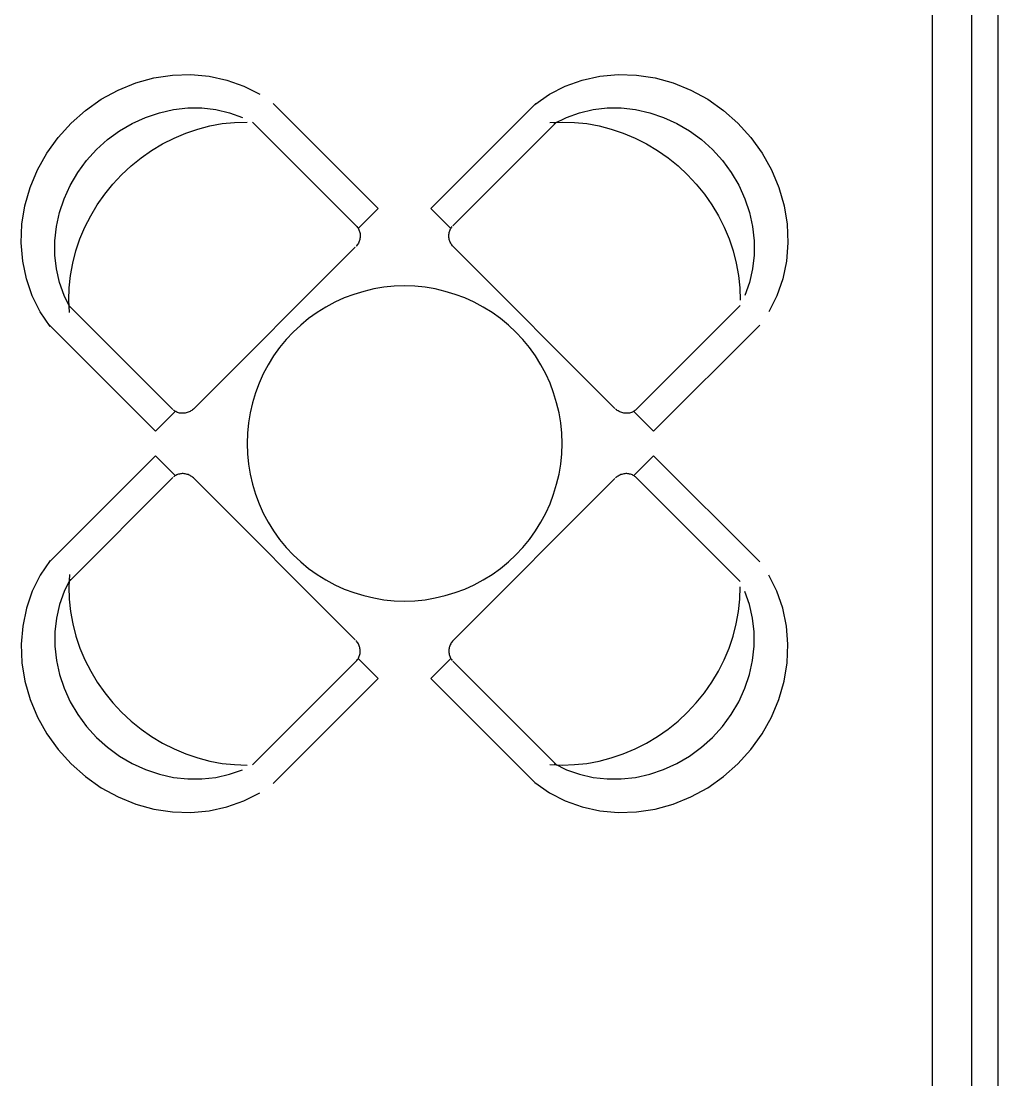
# Model space of a CAD drawing. Extents: x -81148 to 10972, y -53931 to 52487.
# Drawn here: x -43643 to -41783, y -5656 to -3640 of the extents above; entities that cross this region are included whole.
import ezdxf

# ---------------------------------------------------------------- set-up
doc = ezdxf.new("R2010")
doc.units = 0
doc.layers.get('0').update_dxf_attribs({"linetype": 'CONTINUOUS'})

msp = doc.modelspace()

# ---------------------------------------------------------------- linework, layer by layer
for p, q in [((-41907.9, 613.6), (-41907.9, -7551.4)), ((-41832.9, 613.6), (-41832.9, -7551.4)), ((-41782.9, 613.6), (-41782.9, -7551.4)), ((-43424.9, -3757.4), (-43390.2, -3747.9)), ((-43390.2, -3747.9), (-43355, -3742.5)), ((-43355, -3742.5), (-43319.7, -3741.4)), ((-43319.7, -3741.4), (-43285, -3744.5)), ((-43285, -3744.5), (-43251.2, -3752)), ((-42574.7, -3752), (-42540.9, -3744.5)), ((-42540.9, -3744.5), (-42506.2, -3741.3)), ((-42506.2, -3741.3), (-42470.9, -3742.5)), ((-42470.9, -3742.5), (-42435.7, -3747.8)), ((-42435.7, -3747.8), (-42401, -3757.4)), ((-43458.5, -3771.1), (-43424.9, -3757.4)), ((-43251.2, -3752), (-43219, -3763.6)), ((-43219, -3763.6), (-43188.8, -3779.1)), ((-42637.1, -3779.1), (-42606.9, -3763.6)), ((-42606.9, -3763.6), (-42574.7, -3752)), ((-42401, -3757.4), (-42367.4, -3771.1)), ((-43520.6, -3809.7), (-43490.5, -3788.6)), ((-43490.5, -3788.6), (-43458.5, -3771.1)), ((-42664.9, -3798.4), (-42637.1, -3779.1)), ((-42367.4, -3771.1), (-42335.3, -3788.6)), ((-42335.3, -3788.6), (-42305.3, -3809.7)), ((-43548.1, -3834.1), (-43520.6, -3809.7)), ((-43379.9, -3814.2), (-43353, -3808.2)), ((-43353, -3808.2), (-43325.9, -3805.2)), ((-43325.9, -3805.2), (-43298.9, -3805.2)), ((-43298.9, -3805.2), (-43272.3, -3808.2)), ((-43272.3, -3808.2), (-43246.4, -3814.2)), ((-42963.2, -3996.7), (-43163, -3796.8)), ((-42862.7, -3996.7), (-42662.9, -3796.8)), ((-42579.5, -3814.1), (-42553.6, -3808.2)), ((-42553.6, -3808.2), (-42527, -3805.2)), ((-42527, -3805.2), (-42500, -3805.2)), ((-42500, -3805.2), (-42472.9, -3808.2)), ((-42472.9, -3808.2), (-42446, -3814.2)), ((-42305.3, -3809.7), (-42277.8, -3834.1)), ((-43431.6, -3834.6), (-43406.2, -3823)), ((-43406.2, -3823), (-43379.9, -3814.2)), ((-43246.4, -3814.2), (-43221.6, -3823)), ((-42627.7, -3834.6), (-42604.3, -3823)), ((-42604.3, -3823), (-42579.5, -3814.1)), ((-42446, -3814.2), (-42419.7, -3823)), ((-42419.7, -3823), (-42394.2, -3834.6)), ((-43572.8, -3861.4), (-43548.1, -3834.1)), ((-43478.6, -3865.5), (-43455.9, -3848.8)), ((-43455.9, -3848.8), (-43431.6, -3834.6)), ((-43329.6, -3853), (-43306.8, -3845.3)), ((-43306.8, -3845.3), (-43283.5, -3839.3)), ((-43283.5, -3839.3), (-43260.1, -3835)), ((-43260.1, -3835), (-43236.5, -3832.6)), ((-43236.5, -3832.6), (-43212.9, -3831.9)), ((-43004.9, -4029.8), (-43202.6, -3832.1)), ((-42821, -4029.8), (-42623.3, -3832.1)), ((-42636.3, -3833), (-42612.9, -3831.9)), ((-42612.9, -3831.9), (-42589.4, -3832.5)), ((-42589.4, -3832.5), (-42565.8, -3835)), ((-42565.8, -3835), (-42542.4, -3839.3)), ((-42542.4, -3839.3), (-42519.1, -3845.3)), ((-42519.1, -3845.3), (-42496.3, -3853)), ((-42394.2, -3834.6), (-42370, -3848.8)), ((-42370, -3848.8), (-42347.3, -3865.5)), ((-42277.8, -3834.1), (-42253.1, -3861.4)), ((-43594.1, -3891.3), (-43572.8, -3861.4)), ((-43499.6, -3884.5), (-43478.6, -3865.5)), ((-43373.7, -3873.4), (-43352, -3862.4)), ((-43352, -3862.4), (-43329.6, -3853)), ((-42496.3, -3853), (-42473.9, -3862.4)), ((-42473.9, -3862.4), (-42452.2, -3873.4)), ((-42347.3, -3865.5), (-42326.3, -3884.5)), ((-42253.1, -3861.4), (-42231.7, -3891.3)), ((-43612, -3923.2), (-43594.1, -3891.3)), ((-43518.5, -3905.5), (-43499.6, -3884.5)), ((-43414.8, -3900.1), (-43394.7, -3886)), ((-43394.7, -3886), (-43373.7, -3873.4)), ((-42452.2, -3873.4), (-42431.2, -3886)), ((-42431.2, -3886), (-42411.1, -3900.1)), ((-42326.3, -3884.5), (-42307.3, -3905.5)), ((-42231.7, -3891.3), (-42213.9, -3923.2)), ((-43535.2, -3928.2), (-43518.5, -3905.5)), ((-43433.8, -3915.5), (-43414.8, -3900.1)), ((-42411.1, -3900.1), (-42392, -3915.5)), ((-42307.3, -3905.5), (-42290.6, -3928.2)), ((-43625.9, -3956.7), (-43612, -3923.2)), ((-43549.5, -3952.5), (-43535.2, -3928.2)), ((-43451.8, -3932.3), (-43433.8, -3915.5)), ((-42392, -3915.5), (-42374.1, -3932.3)), ((-42290.6, -3928.2), (-42276.4, -3952.4)), ((-42213.9, -3923.2), (-42199.9, -3956.7)), ((-43484, -3969.3), (-43468.6, -3950.3)), ((-43468.6, -3950.3), (-43451.8, -3932.3)), ((-42374.1, -3932.3), (-42357.3, -3950.2)), ((-42357.3, -3950.2), (-42341.9, -3969.3)), ((-43635.9, -3991.3), (-43625.9, -3956.7)), ((-43561.1, -3977.9), (-43549.5, -3952.5)), ((-43498.1, -3989.4), (-43484, -3969.3)), ((-42341.9, -3969.3), (-42327.8, -3989.4)), ((-42276.4, -3952.4), (-42264.8, -3977.9)), ((-42199.9, -3956.7), (-42190, -3991.3)), ((-43641.6, -4026.5), (-43635.9, -3991.3)), ((-43569.9, -4004.2), (-43561.1, -3977.9)), ((-43510.6, -4010.4), (-43498.1, -3989.4)), ((-42327.8, -3989.4), (-42315.2, -4010.4)), ((-42264.8, -3977.9), (-42256, -4004.2)), ((-42190, -3991.3), (-42184.3, -4026.5)), ((-43575.9, -4031.1), (-43569.9, -4004.2)), ((-43521.7, -4032.1), (-43510.6, -4010.4)), ((-43001, -4034.5), (-42963.2, -3996.7)), ((-42824.9, -4034.5), (-42862.7, -3996.7)), ((-42315.2, -4010.4), (-42304.2, -4032.1)), ((-42256, -4004.2), (-42250, -4031.1)), ((-43643.1, -4061.8), (-43641.6, -4026.5)), ((-43578.9, -4058.2), (-43575.9, -4031.1)), ((-43531.1, -4054.5), (-43521.7, -4032.1)), ((-43004.9, -4029.8), (-43003.7, -4031.1)), ((-43003.7, -4031.1), (-43002.5, -4032.5)), ((-42823.3, -4032.5), (-42822.2, -4031.1)), ((-42304.2, -4032.1), (-42294.8, -4054.5)), ((-42250, -4031.1), (-42247, -4058.2)), ((-42184.3, -4026.5), (-42182.8, -4061.8)), ((-43002.5, -4032.5), (-43001.5, -4034)), ((-43001.5, -4034), (-43000.6, -4035.6)), ((-43000.6, -4035.6), (-42999.8, -4037.2)), ((-42999.8, -4037.2), (-42999.1, -4038.9)), ((-42999.1, -4038.9), (-42998.5, -4040.6)), ((-42998.5, -4040.6), (-42998, -4042.4)), ((-42998, -4042.4), (-42997.7, -4044.2)), ((-42997.5, -4051.7), (-42997.8, -4053.5)), ((-42997.7, -4044.2), (-42997.4, -4046)), ((-42997.4, -4049.8), (-42997.5, -4051.7)), ((-42997.4, -4046), (-42997.3, -4047.9)), ((-42997.3, -4047.9), (-42997.4, -4049.8)), ((-42828.5, -4047.9), (-42828.4, -4046)), ((-42828.5, -4049.8), (-42828.5, -4047.9)), ((-42828.4, -4051.7), (-42828.5, -4049.8)), ((-42828.4, -4046), (-42828.2, -4044.2)), ((-42828.1, -4053.5), (-42828.4, -4051.7)), ((-42828.2, -4044.2), (-42827.9, -4042.4)), ((-42827.9, -4042.4), (-42827.4, -4040.6)), ((-42827.4, -4040.6), (-42826.8, -4038.9)), ((-42826.8, -4038.9), (-42826.1, -4037.2)), ((-42826.1, -4037.2), (-42825.3, -4035.6)), ((-42825.3, -4035.6), (-42824.4, -4034)), ((-42824.4, -4034), (-42823.3, -4032.5)), ((-43640.2, -4096.6), (-43643.1, -4061.8)), ((-43578.9, -4085.2), (-43578.9, -4058.2)), ((-43538.8, -4077.3), (-43531.1, -4054.5)), ((-43313.6, -4377.4), (-43006.7, -4070.5)), ((-43004.1, -4067.5), (-43005.3, -4069)), ((-43002.9, -4066), (-43004.1, -4067.5)), ((-43001.8, -4064.3), (-43002.9, -4066)), ((-43000.9, -4062.6), (-43001.8, -4064.3)), ((-43000, -4060.9), (-43000.9, -4062.6)), ((-42999.3, -4059.1), (-43000, -4060.9)), ((-42998.7, -4057.3), (-42999.3, -4059.1)), ((-42998.2, -4055.4), (-42998.7, -4057.3)), ((-42997.8, -4053.5), (-42998.2, -4055.4)), ((-42827.7, -4055.4), (-42828.1, -4053.5)), ((-42827.2, -4057.3), (-42827.7, -4055.4)), ((-42826.6, -4059.1), (-42827.2, -4057.3)), ((-42825.8, -4060.9), (-42826.6, -4059.1)), ((-42825, -4062.6), (-42825.8, -4060.9)), ((-42824, -4064.3), (-42825, -4062.6)), ((-42823, -4066), (-42824, -4064.3)), ((-42821.8, -4067.5), (-42823, -4066)), ((-42820.6, -4069), (-42821.8, -4067.5)), ((-42819.2, -4070.5), (-42820.6, -4069)), ((-42512.3, -4377.4), (-42819.2, -4070.5)), ((-42294.8, -4054.5), (-42287.1, -4077.3)), ((-42247, -4058.2), (-42247, -4085.2)), ((-42182.8, -4061.8), (-42185.6, -4096.6)), ((-43575.9, -4111.8), (-43578.9, -4085.2)), ((-43544.8, -4100.6), (-43538.8, -4077.3)), ((-42287.1, -4077.3), (-42281.1, -4100.6)), ((-42247, -4085.2), (-42250, -4111.8)), ((-43633.1, -4130.4), (-43640.2, -4096.6)), ((-43569.9, -4137.7), (-43575.9, -4111.8)), ((-43549.1, -4124), (-43544.8, -4100.6)), ((-42281.1, -4100.6), (-42276.8, -4124)), ((-42250, -4111.8), (-42255.9, -4137.7)), ((-42185.6, -4096.6), (-42192.7, -4130.4)), ((-43621.9, -4162.8), (-43633.1, -4130.4)), ((-43551.5, -4147.6), (-43549.1, -4124)), ((-42276.8, -4124), (-42274.3, -4147.6)), ((-42192.7, -4130.4), (-42204, -4162.8)), ((-43561.1, -4162.5), (-43569.9, -4137.7)), ((-43552.2, -4171.2), (-43551.5, -4147.6)), ((-42971.5, -4149.9), (-42990.6, -4154.4)), ((-42952.1, -4146.7), (-42971.5, -4149.9)), ((-42932.6, -4144.8), (-42952.1, -4146.7)), ((-42912.9, -4144.2), (-42932.6, -4144.8)), ((-42893.3, -4144.8), (-42912.9, -4144.2)), ((-42873.8, -4146.7), (-42893.3, -4144.8)), ((-42854.4, -4149.9), (-42873.8, -4146.7)), ((-42835.3, -4154.4), (-42854.4, -4149.9)), ((-42274.3, -4147.6), (-42273.6, -4171.1)), ((-42255.9, -4137.7), (-42264.8, -4162.5)), ((-43606.7, -4193.2), (-43621.9, -4162.8)), ((-43549.5, -4185.9), (-43561.1, -4162.5)), ((-43551.1, -4194.5), (-43552.2, -4171.2)), ((-43027.7, -4167), (-43045.6, -4175.1)), ((-43009.4, -4160.1), (-43027.7, -4167)), ((-42990.6, -4154.4), (-43009.4, -4160.1)), ((-42816.5, -4160.1), (-42835.3, -4154.4)), ((-42798.1, -4167), (-42816.5, -4160.1)), ((-42780.2, -4175.1), (-42798.1, -4167)), ((-42204, -4162.8), (-42219.2, -4193.2)), ((-43587.7, -4221.2), (-43606.7, -4193.2)), ((-43354.3, -4379.2), (-43552, -4181.5)), ((-43062.9, -4184.4), (-43079.6, -4194.7)), ((-43045.6, -4175.1), (-43062.9, -4184.4)), ((-42762.9, -4184.4), (-42780.2, -4175.1)), ((-42746.3, -4194.7), (-42762.9, -4184.4)), ((-42471.6, -4379.2), (-42273.9, -4181.5)), ((-43095.6, -4206.2), (-43110.7, -4218.6)), ((-43079.6, -4194.7), (-43095.6, -4206.2)), ((-42730.3, -4206.2), (-42746.3, -4194.7)), ((-42715.1, -4218.6), (-42730.3, -4206.2)), ((-43387.4, -4420.9), (-43589.4, -4218.9)), ((-43125.1, -4232), (-43138.5, -4246.4)), ((-43110.7, -4218.6), (-43125.1, -4232)), ((-42700.8, -4232), (-42715.1, -4218.6)), ((-42687.4, -4246.4), (-42700.8, -4232)), ((-42438.5, -4420.9), (-42236.5, -4218.9)), ((-43138.5, -4246.4), (-43150.9, -4261.5)), ((-42674.9, -4261.5), (-42687.4, -4246.4)), ((-43150.9, -4261.5), (-43162.4, -4277.5)), ((-42663.5, -4277.5), (-42674.9, -4261.5)), ((-43172.7, -4294.2), (-43182, -4311.5)), ((-43162.4, -4277.5), (-43172.7, -4294.2)), ((-42653.1, -4294.2), (-42663.5, -4277.5)), ((-42643.9, -4311.5), (-42653.1, -4294.2)), ((-43182, -4311.5), (-43190.1, -4329.4)), ((-42635.8, -4329.4), (-42643.9, -4311.5)), ((-43190.1, -4329.4), (-43197, -4347.7)), ((-42628.9, -4347.7), (-42635.8, -4329.4)), ((-43197, -4347.7), (-43202.7, -4366.5)), ((-42623.2, -4366.5), (-42628.9, -4347.7)), ((-43202.7, -4366.5), (-43207.2, -4385.6)), ((-42618.7, -4385.6), (-42623.2, -4366.5)), ((-43387.4, -4420.9), (-43350, -4383.5)), ((-43351.6, -4381.5), (-43353, -4380.4)), ((-43350.1, -4382.6), (-43351.6, -4381.5)), ((-43348.5, -4383.5), (-43350.1, -4382.6)), ((-43346.9, -4384.3), (-43348.5, -4383.5)), ((-43345.2, -4385), (-43346.9, -4384.3)), ((-43343.5, -4385.6), (-43345.2, -4385)), ((-43341.7, -4386.1), (-43343.5, -4385.6)), ((-43339.9, -4386.4), (-43341.7, -4386.1)), ((-43338.1, -4386.6), (-43339.9, -4386.4)), ((-43336.2, -4386.7), (-43338.1, -4386.6)), ((-43334.3, -4386.7), (-43336.2, -4386.7)), ((-43332.4, -4386.6), (-43334.3, -4386.7)), ((-43330.5, -4386.3), (-43332.4, -4386.6)), ((-43328.7, -4385.9), (-43330.5, -4386.3)), ((-43326.8, -4385.4), (-43328.7, -4385.9)), ((-43325, -4384.8), (-43326.8, -4385.4)), ((-43323.2, -4384.1), (-43325, -4384.8)), ((-43321.5, -4383.2), (-43323.2, -4384.1)), ((-43319.8, -4382.2), (-43321.5, -4383.2)), ((-43318.1, -4381.2), (-43319.8, -4382.2)), ((-43316.6, -4380), (-43318.1, -4381.2)), ((-43315, -4378.8), (-43316.6, -4380)), ((-43313.6, -4377.4), (-43315, -4378.8)), ((-43207.2, -4385.6), (-43210.4, -4405)), ((-42615.5, -4405), (-42618.7, -4385.6)), ((-42509.3, -4380), (-42510.8, -4378.8)), ((-42507.7, -4381.2), (-42509.3, -4380)), ((-42506.1, -4382.2), (-42507.7, -4381.2)), ((-42504.4, -4383.2), (-42506.1, -4382.2)), ((-42502.7, -4384), (-42504.4, -4383.2)), ((-42500.9, -4384.8), (-42502.7, -4384)), ((-42499, -4385.4), (-42500.9, -4384.8)), ((-42497.2, -4385.9), (-42499, -4385.4)), ((-42495.3, -4386.3), (-42497.2, -4385.9)), ((-42493.4, -4386.6), (-42495.3, -4386.3)), ((-42491.6, -4386.7), (-42493.4, -4386.6)), ((-42489.7, -4386.7), (-42491.6, -4386.7)), ((-42487.8, -4386.6), (-42489.7, -4386.7)), ((-42486, -4386.4), (-42487.8, -4386.6)), ((-42484.2, -4386.1), (-42486, -4386.4)), ((-42482.4, -4385.6), (-42484.2, -4386.1)), ((-42480.6, -4385), (-42482.4, -4385.6)), ((-42479, -4384.3), (-42480.6, -4385)), ((-42477.3, -4383.5), (-42479, -4384.3)), ((-42475.8, -4382.6), (-42477.3, -4383.5)), ((-42438.5, -4420.9), (-42475.9, -4383.5)), ((-42474.3, -4381.5), (-42475.8, -4382.6)), ((-42472.9, -4380.4), (-42474.3, -4381.5)), ((-42471.6, -4379.2), (-42472.9, -4380.4)), ((-43210.4, -4405), (-43212.3, -4424.5)), ((-42613.6, -4424.5), (-42615.5, -4405)), ((-43212.3, -4424.5), (-43212.9, -4444.2)), ((-42612.9, -4444.2), (-42613.6, -4424.5)), ((-43212.9, -4444.2), (-43212.3, -4463.8)), ((-42613.6, -4463.8), (-42612.9, -4444.2)), ((-43387.4, -4467.4), (-43589.4, -4669.4)), ((-43387.4, -4467.4), (-43350, -4504.9)), ((-43212.3, -4463.8), (-43210.4, -4483.3)), ((-42615.5, -4483.3), (-42613.6, -4463.8)), ((-42438.5, -4467.4), (-42475.9, -4504.8)), ((-42438.5, -4467.4), (-42236.5, -4669.4)), ((-43210.4, -4483.3), (-43207.2, -4502.7)), ((-42618.7, -4502.7), (-42615.5, -4483.3)), ((-43354.3, -4509.2), (-43551.9, -4706.8)), ((-43351.6, -4506.8), (-43353, -4507.9)), ((-43350.1, -4505.8), (-43351.6, -4506.8)), ((-43348.5, -4504.8), (-43350.1, -4505.8)), ((-43346.9, -4504), (-43348.5, -4504.8)), ((-43345.2, -4503.3), (-43346.9, -4504)), ((-43343.5, -4502.7), (-43345.2, -4503.3)), ((-43341.7, -4502.3), (-43343.5, -4502.7)), ((-43339.9, -4501.9), (-43341.7, -4502.3)), ((-43338.1, -4501.7), (-43339.9, -4501.9)), ((-43336.2, -4501.6), (-43338.1, -4501.7)), ((-43334.3, -4501.6), (-43336.2, -4501.6)), ((-43332.4, -4501.8), (-43334.3, -4501.6)), ((-43330.5, -4502), (-43332.4, -4501.8)), ((-43328.7, -4502.4), (-43330.5, -4502)), ((-43326.8, -4502.9), (-43328.7, -4502.4)), ((-43325, -4503.5), (-43326.8, -4502.9)), ((-43323.2, -4504.3), (-43325, -4503.5)), ((-43321.5, -4505.1), (-43323.2, -4504.3)), ((-43319.8, -4506.1), (-43321.5, -4505.1)), ((-43318.1, -4507.2), (-43319.8, -4506.1)), ((-43316.5, -4508.3), (-43318.1, -4507.2)), ((-43315, -4509.6), (-43316.5, -4508.3)), ((-43313.6, -4510.9), (-43315, -4509.6)), ((-43313.6, -4510.9), (-43006.7, -4817.9)), ((-43207.2, -4502.7), (-43202.7, -4521.8)), ((-42512.3, -4510.9), (-42819.2, -4817.9)), ((-42623.2, -4521.8), (-42618.7, -4502.7)), ((-42509.3, -4508.3), (-42510.8, -4509.6)), ((-42507.7, -4507.1), (-42509.3, -4508.3)), ((-42506.1, -4506.1), (-42507.7, -4507.1)), ((-42504.4, -4505.1), (-42506.1, -4506.1)), ((-42502.7, -4504.3), (-42504.4, -4505.1)), ((-42500.9, -4503.5), (-42502.7, -4504.3)), ((-42499, -4502.9), (-42500.9, -4503.5)), ((-42497.2, -4502.4), (-42499, -4502.9)), ((-42495.3, -4502), (-42497.2, -4502.4)), ((-42493.4, -4501.8), (-42495.3, -4502)), ((-42491.6, -4501.6), (-42493.4, -4501.8)), ((-42489.7, -4501.6), (-42491.6, -4501.6)), ((-42487.8, -4501.7), (-42489.7, -4501.6)), ((-42486, -4501.9), (-42487.8, -4501.7)), ((-42484.2, -4502.3), (-42486, -4501.9)), ((-42482.4, -4502.7), (-42484.2, -4502.3)), ((-42480.6, -4503.3), (-42482.4, -4502.7)), ((-42479, -4504), (-42480.6, -4503.3)), ((-42477.3, -4504.8), (-42479, -4504)), ((-42475.8, -4505.8), (-42477.3, -4504.8)), ((-42474.3, -4506.8), (-42475.8, -4505.8)), ((-42472.9, -4507.9), (-42474.3, -4506.8)), ((-42471.6, -4509.1), (-42472.9, -4507.9)), ((-42471.6, -4509.1), (-42273.9, -4706.8)), ((-43202.7, -4521.8), (-43197, -4540.6)), ((-42628.9, -4540.6), (-42623.2, -4521.8)), ((-43197, -4540.6), (-43190.1, -4559)), ((-42635.8, -4559), (-42628.9, -4540.6)), ((-43190.1, -4559), (-43182, -4576.9)), ((-42643.9, -4576.9), (-42635.8, -4559)), ((-43182, -4576.9), (-43172.7, -4594.2)), ((-43172.7, -4594.2), (-43162.4, -4610.8)), ((-42663.5, -4610.8), (-42653.1, -4594.2)), ((-42653.1, -4594.2), (-42643.9, -4576.9)), ((-43162.4, -4610.8), (-43150.9, -4626.8)), ((-42674.9, -4626.8), (-42663.5, -4610.8)), ((-43150.9, -4626.8), (-43138.5, -4642)), ((-42687.4, -4642), (-42674.9, -4626.8)), ((-43138.5, -4642), (-43125.1, -4656.3)), ((-43125.1, -4656.3), (-43110.7, -4669.7)), ((-42715.1, -4669.7), (-42700.8, -4656.3)), ((-42700.8, -4656.3), (-42687.4, -4642)), ((-43587.7, -4667.2), (-43606.7, -4695.2)), ((-43110.7, -4669.7), (-43095.6, -4682.2)), ((-42730.3, -4682.2), (-42715.1, -4669.7)), ((-43606.7, -4695.2), (-43621.9, -4725.6)), ((-43551.1, -4693.8), (-43552.2, -4717.2)), ((-43095.6, -4682.2), (-43079.6, -4693.6)), ((-43079.6, -4693.6), (-43062.9, -4704)), ((-42762.9, -4704), (-42746.3, -4693.6)), ((-42746.3, -4693.6), (-42730.3, -4682.2)), ((-42204, -4725.6), (-42219.2, -4695.2)), ((-43549.5, -4702.4), (-43561.1, -4725.9)), ((-43552.2, -4717.2), (-43551.5, -4740.7)), ((-43062.9, -4704), (-43045.6, -4713.2)), ((-43045.6, -4713.2), (-43027.7, -4721.3)), ((-42798.1, -4721.3), (-42780.2, -4713.2)), ((-42780.2, -4713.2), (-42762.9, -4704)), ((-42274.3, -4740.7), (-42273.6, -4717.2)), ((-43621.9, -4725.6), (-43633.1, -4757.9)), ((-43561.1, -4725.9), (-43569.9, -4750.7)), ((-43027.7, -4721.3), (-43009.4, -4728.2)), ((-43009.4, -4728.2), (-42990.6, -4733.9)), ((-42990.6, -4733.9), (-42971.5, -4738.4)), ((-42854.4, -4738.4), (-42835.3, -4733.9)), ((-42835.3, -4733.9), (-42816.5, -4728.2)), ((-42816.5, -4728.2), (-42798.1, -4721.3)), ((-42255.9, -4750.6), (-42264.8, -4725.9)), ((-42192.7, -4757.9), (-42204, -4725.6)), ((-43633.1, -4757.9), (-43640.2, -4791.8)), ((-43569.9, -4750.7), (-43575.9, -4776.5)), ((-43551.5, -4740.7), (-43549, -4764.3)), ((-42971.5, -4738.4), (-42952.1, -4741.6)), ((-42952.1, -4741.6), (-42932.6, -4743.5)), ((-42932.6, -4743.5), (-42912.9, -4744.2)), ((-42912.9, -4744.2), (-42893.3, -4743.5)), ((-42893.3, -4743.5), (-42873.8, -4741.6)), ((-42873.8, -4741.6), (-42854.4, -4738.4)), ((-42276.8, -4764.3), (-42274.3, -4740.7)), ((-42250, -4776.5), (-42255.9, -4750.6)), ((-42185.6, -4791.8), (-42192.7, -4757.9)), ((-43575.9, -4776.5), (-43578.9, -4803.1)), ((-43549, -4764.3), (-43544.8, -4787.8)), ((-42281.1, -4787.8), (-42276.8, -4764.3)), ((-42247, -4803.1), (-42250, -4776.5)), ((-43640.2, -4791.8), (-43643.1, -4826.6)), ((-43544.8, -4787.8), (-43538.8, -4811)), ((-42287.1, -4811), (-42281.1, -4787.8)), ((-42182.8, -4826.6), (-42185.6, -4791.8)), ((-43578.9, -4803.1), (-43578.9, -4830.1)), ((-43538.8, -4811), (-43531.1, -4833.9)), ((-42819.2, -4817.9), (-42820.5, -4819.3)), ((-42294.8, -4833.9), (-42287.1, -4811)), ((-42247, -4830.1), (-42247, -4803.1)), ((-43643.1, -4826.6), (-43641.6, -4861.8)), ((-43578.9, -4830.1), (-43575.9, -4857.2)), ((-43531.1, -4833.9), (-43521.7, -4856.2)), ((-43004.1, -4820.8), (-43005.3, -4819.3)), ((-43002.9, -4822.4), (-43004.1, -4820.8)), ((-43001.8, -4824), (-43002.9, -4822.4)), ((-43000.9, -4825.7), (-43001.8, -4824)), ((-43000, -4827.5), (-43000.9, -4825.7)), ((-42999.3, -4829.3), (-43000, -4827.5)), ((-42998.7, -4831.1), (-42999.3, -4829.3)), ((-42998.2, -4832.9), (-42998.7, -4831.1)), ((-42997.8, -4834.8), (-42998.2, -4832.9)), ((-42997.5, -4836.7), (-42997.8, -4834.8)), ((-42997.4, -4838.6), (-42997.5, -4836.7)), ((-42997.3, -4840.4), (-42997.4, -4838.6)), ((-42828.4, -4836.7), (-42828.5, -4838.6)), ((-42828.5, -4838.6), (-42828.5, -4840.4)), ((-42828.1, -4834.8), (-42828.4, -4836.7)), ((-42827.7, -4832.9), (-42828.1, -4834.8)), ((-42827.2, -4831.1), (-42827.7, -4832.9)), ((-42826.6, -4829.3), (-42827.2, -4831.1)), ((-42825.8, -4827.5), (-42826.6, -4829.3)), ((-42825, -4825.7), (-42825.8, -4827.5)), ((-42824, -4824), (-42825, -4825.7)), ((-42823, -4822.4), (-42824, -4824)), ((-42821.8, -4820.8), (-42823, -4822.4)), ((-42820.5, -4819.3), (-42821.8, -4820.8)), ((-42304.2, -4856.2), (-42294.8, -4833.9)), ((-42250, -4857.2), (-42247, -4830.1)), ((-42184.2, -4861.8), (-42182.8, -4826.6)), ((-43575.9, -4857.2), (-43569.9, -4884.1)), ((-43521.7, -4856.2), (-43510.6, -4878)), ((-43004.9, -4858.5), (-43202.6, -5056.2)), ((-43004.9, -4858.5), (-43003.7, -4857.2)), ((-43003.7, -4857.2), (-43002.5, -4855.8)), ((-43002.5, -4855.8), (-43001.5, -4854.3)), ((-43001.5, -4854.3), (-43000.6, -4852.8)), ((-43001, -4853.9), (-42963.2, -4891.7)), ((-43000.6, -4852.8), (-42999.8, -4851.1)), ((-42999.8, -4851.1), (-42999.1, -4849.5)), ((-42999.1, -4849.5), (-42998.5, -4847.7)), ((-42998.5, -4847.7), (-42998, -4846)), ((-42998, -4846), (-42997.7, -4844.1)), ((-42997.7, -4844.1), (-42997.4, -4842.3)), ((-42997.4, -4842.3), (-42997.3, -4840.4)), ((-42824.9, -4853.9), (-42862.7, -4891.7)), ((-42828.5, -4840.4), (-42828.4, -4842.3)), ((-42828.4, -4842.3), (-42828.2, -4844.1)), ((-42828.2, -4844.1), (-42827.8, -4846)), ((-42827.8, -4846), (-42827.4, -4847.7)), ((-42827.4, -4847.7), (-42826.8, -4849.5)), ((-42826.8, -4849.5), (-42826.1, -4851.1)), ((-42826.1, -4851.1), (-42825.3, -4852.8)), ((-42825.3, -4852.8), (-42824.3, -4854.3)), ((-42824.3, -4854.3), (-42823.3, -4855.8)), ((-42823.3, -4855.8), (-42822.2, -4857.2)), ((-42821, -4858.5), (-42623.3, -5056.2)), ((-42315.2, -4877.9), (-42304.2, -4856.2)), ((-42255.9, -4884.1), (-42250, -4857.2)), ((-43641.6, -4861.8), (-43635.9, -4897)), ((-43510.6, -4878), (-43498.1, -4898.9)), ((-42327.8, -4898.9), (-42315.2, -4877.9)), ((-42190, -4897), (-42184.2, -4861.8)), ((-43635.9, -4897), (-43625.9, -4931.7)), ((-43569.9, -4884.1), (-43561.1, -4910.4)), ((-43498.1, -4898.9), (-43484, -4919)), ((-42963.2, -4891.7), (-43163, -5091.5)), ((-42862.7, -4891.7), (-42662.8, -5091.5)), ((-42341.8, -4919), (-42327.8, -4898.9)), ((-42264.8, -4910.4), (-42255.9, -4884.1)), ((-42199.9, -4931.6), (-42190, -4897)), ((-43561.1, -4910.4), (-43549.5, -4935.9)), ((-43484, -4919), (-43468.6, -4938.1)), ((-42357.3, -4938.1), (-42341.8, -4919)), ((-42276.4, -4935.9), (-42264.8, -4910.4)), ((-43625.9, -4931.7), (-43612, -4965.2)), ((-43549.5, -4935.9), (-43535.2, -4960.1)), ((-43468.6, -4938.1), (-43451.8, -4956.1)), ((-42374.1, -4956.1), (-42357.3, -4938.1)), ((-42290.6, -4960.1), (-42276.4, -4935.9)), ((-42213.9, -4965.2), (-42199.9, -4931.6)), ((-43451.8, -4956.1), (-43433.8, -4972.8)), ((-42392, -4972.8), (-42374.1, -4956.1)), ((-43612, -4965.2), (-43594.1, -4997.1)), ((-43535.2, -4960.1), (-43518.5, -4982.9)), ((-43433.8, -4972.8), (-43414.7, -4988.3)), ((-42411.1, -4988.3), (-42392, -4972.8)), ((-42307.3, -4982.9), (-42290.6, -4960.1)), ((-42231.7, -4997.1), (-42213.9, -4965.2)), ((-43594.1, -4997.1), (-43572.7, -5026.9)), ((-43518.5, -4982.9), (-43499.6, -5003.8)), ((-43414.7, -4988.3), (-43394.7, -5002.3)), ((-42431.2, -5002.3), (-42411.1, -4988.3)), ((-42326.3, -5003.8), (-42307.3, -4982.9)), ((-42253.1, -5026.9), (-42231.7, -4997.1)), ((-43499.6, -5003.8), (-43478.6, -5022.8)), ((-43394.7, -5002.3), (-43373.7, -5014.9)), ((-43373.7, -5014.9), (-43352, -5025.9)), ((-42473.9, -5025.9), (-42452.2, -5014.9)), ((-42452.2, -5014.9), (-42431.2, -5002.3)), ((-42347.3, -5022.8), (-42326.3, -5003.8)), ((-43572.7, -5026.9), (-43548.1, -5054.2)), ((-43478.6, -5022.8), (-43455.9, -5039.5)), ((-43455.9, -5039.5), (-43431.6, -5053.7)), ((-43352, -5025.9), (-43329.6, -5035.3)), ((-43329.6, -5035.3), (-43306.7, -5043)), ((-42519.1, -5043), (-42496.2, -5035.3)), ((-42496.2, -5035.3), (-42473.9, -5025.9)), ((-42394.2, -5053.7), (-42370, -5039.5)), ((-42370, -5039.5), (-42347.3, -5022.8)), ((-42277.8, -5054.2), (-42253.1, -5026.9)), ((-43548.1, -5054.2), (-43520.5, -5078.6)), ((-43431.6, -5053.7), (-43406.2, -5065.3)), ((-43306.7, -5043), (-43283.5, -5049)), ((-43283.5, -5049), (-43260, -5053.3)), ((-43260, -5053.3), (-43236.5, -5055.8)), ((-43236.5, -5055.8), (-43212.9, -5056.5)), ((-42636.3, -5055.4), (-42612.9, -5056.5)), ((-42627.7, -5053.8), (-42604.2, -5065.4)), ((-42612.9, -5056.5), (-42589.4, -5055.8)), ((-42589.4, -5055.8), (-42565.8, -5053.3)), ((-42565.8, -5053.3), (-42542.3, -5049)), ((-42542.3, -5049), (-42519.1, -5043)), ((-42419.7, -5065.3), (-42394.2, -5053.7)), ((-42305.3, -5078.6), (-42277.8, -5054.2)), ((-43520.5, -5078.6), (-43490.5, -5099.7)), ((-43406.2, -5065.3), (-43379.9, -5074.2)), ((-43379.9, -5074.2), (-43353, -5080.1)), ((-43353, -5080.1), (-43325.9, -5083.1)), ((-43298.8, -5083.1), (-43272.2, -5080.1)), ((-43272.2, -5080.1), (-43246.4, -5074.2)), ((-43246.4, -5074.2), (-43221.6, -5065.4)), ((-42604.2, -5065.4), (-42579.5, -5074.2)), ((-42579.5, -5074.2), (-42553.6, -5080.1)), ((-42553.6, -5080.1), (-42527, -5083.1)), ((-42500, -5083.1), (-42472.9, -5080.1)), ((-42472.9, -5080.1), (-42446, -5074.2)), ((-42446, -5074.2), (-42419.7, -5065.3)), ((-42335.3, -5099.7), (-42305.3, -5078.6)), ((-43490.5, -5099.7), (-43458.5, -5117.2)), ((-43325.9, -5083.1), (-43298.8, -5083.1)), ((-42664.9, -5089.9), (-42637.1, -5109.2)), ((-42527, -5083.1), (-42500, -5083.1)), ((-42367.4, -5117.2), (-42335.3, -5099.7)), ((-43458.5, -5117.2), (-43424.8, -5130.9)), ((-43219, -5124.8), (-43188.8, -5109.2)), ((-42637.1, -5109.2), (-42606.9, -5124.8)), ((-42401, -5130.9), (-42367.4, -5117.2)), ((-43424.8, -5130.9), (-43390.2, -5140.5)), ((-43390.2, -5140.5), (-43354.9, -5145.9)), ((-43284.9, -5143.8), (-43251.2, -5136.4)), ((-43251.2, -5136.4), (-43219, -5124.8)), ((-42606.9, -5124.8), (-42574.6, -5136.3)), ((-42574.6, -5136.3), (-42540.9, -5143.8)), ((-42470.9, -5145.9), (-42435.7, -5140.5)), ((-42435.7, -5140.5), (-42401, -5130.9)), ((-43354.9, -5145.9), (-43319.7, -5147)), ((-43319.7, -5147), (-43284.9, -5143.8)), ((-42540.9, -5143.8), (-42506.2, -5147)), ((-42506.2, -5147), (-42470.9, -5145.9))]:
    msp.add_line(p, q)

doc.saveas('drawing.dxf')
